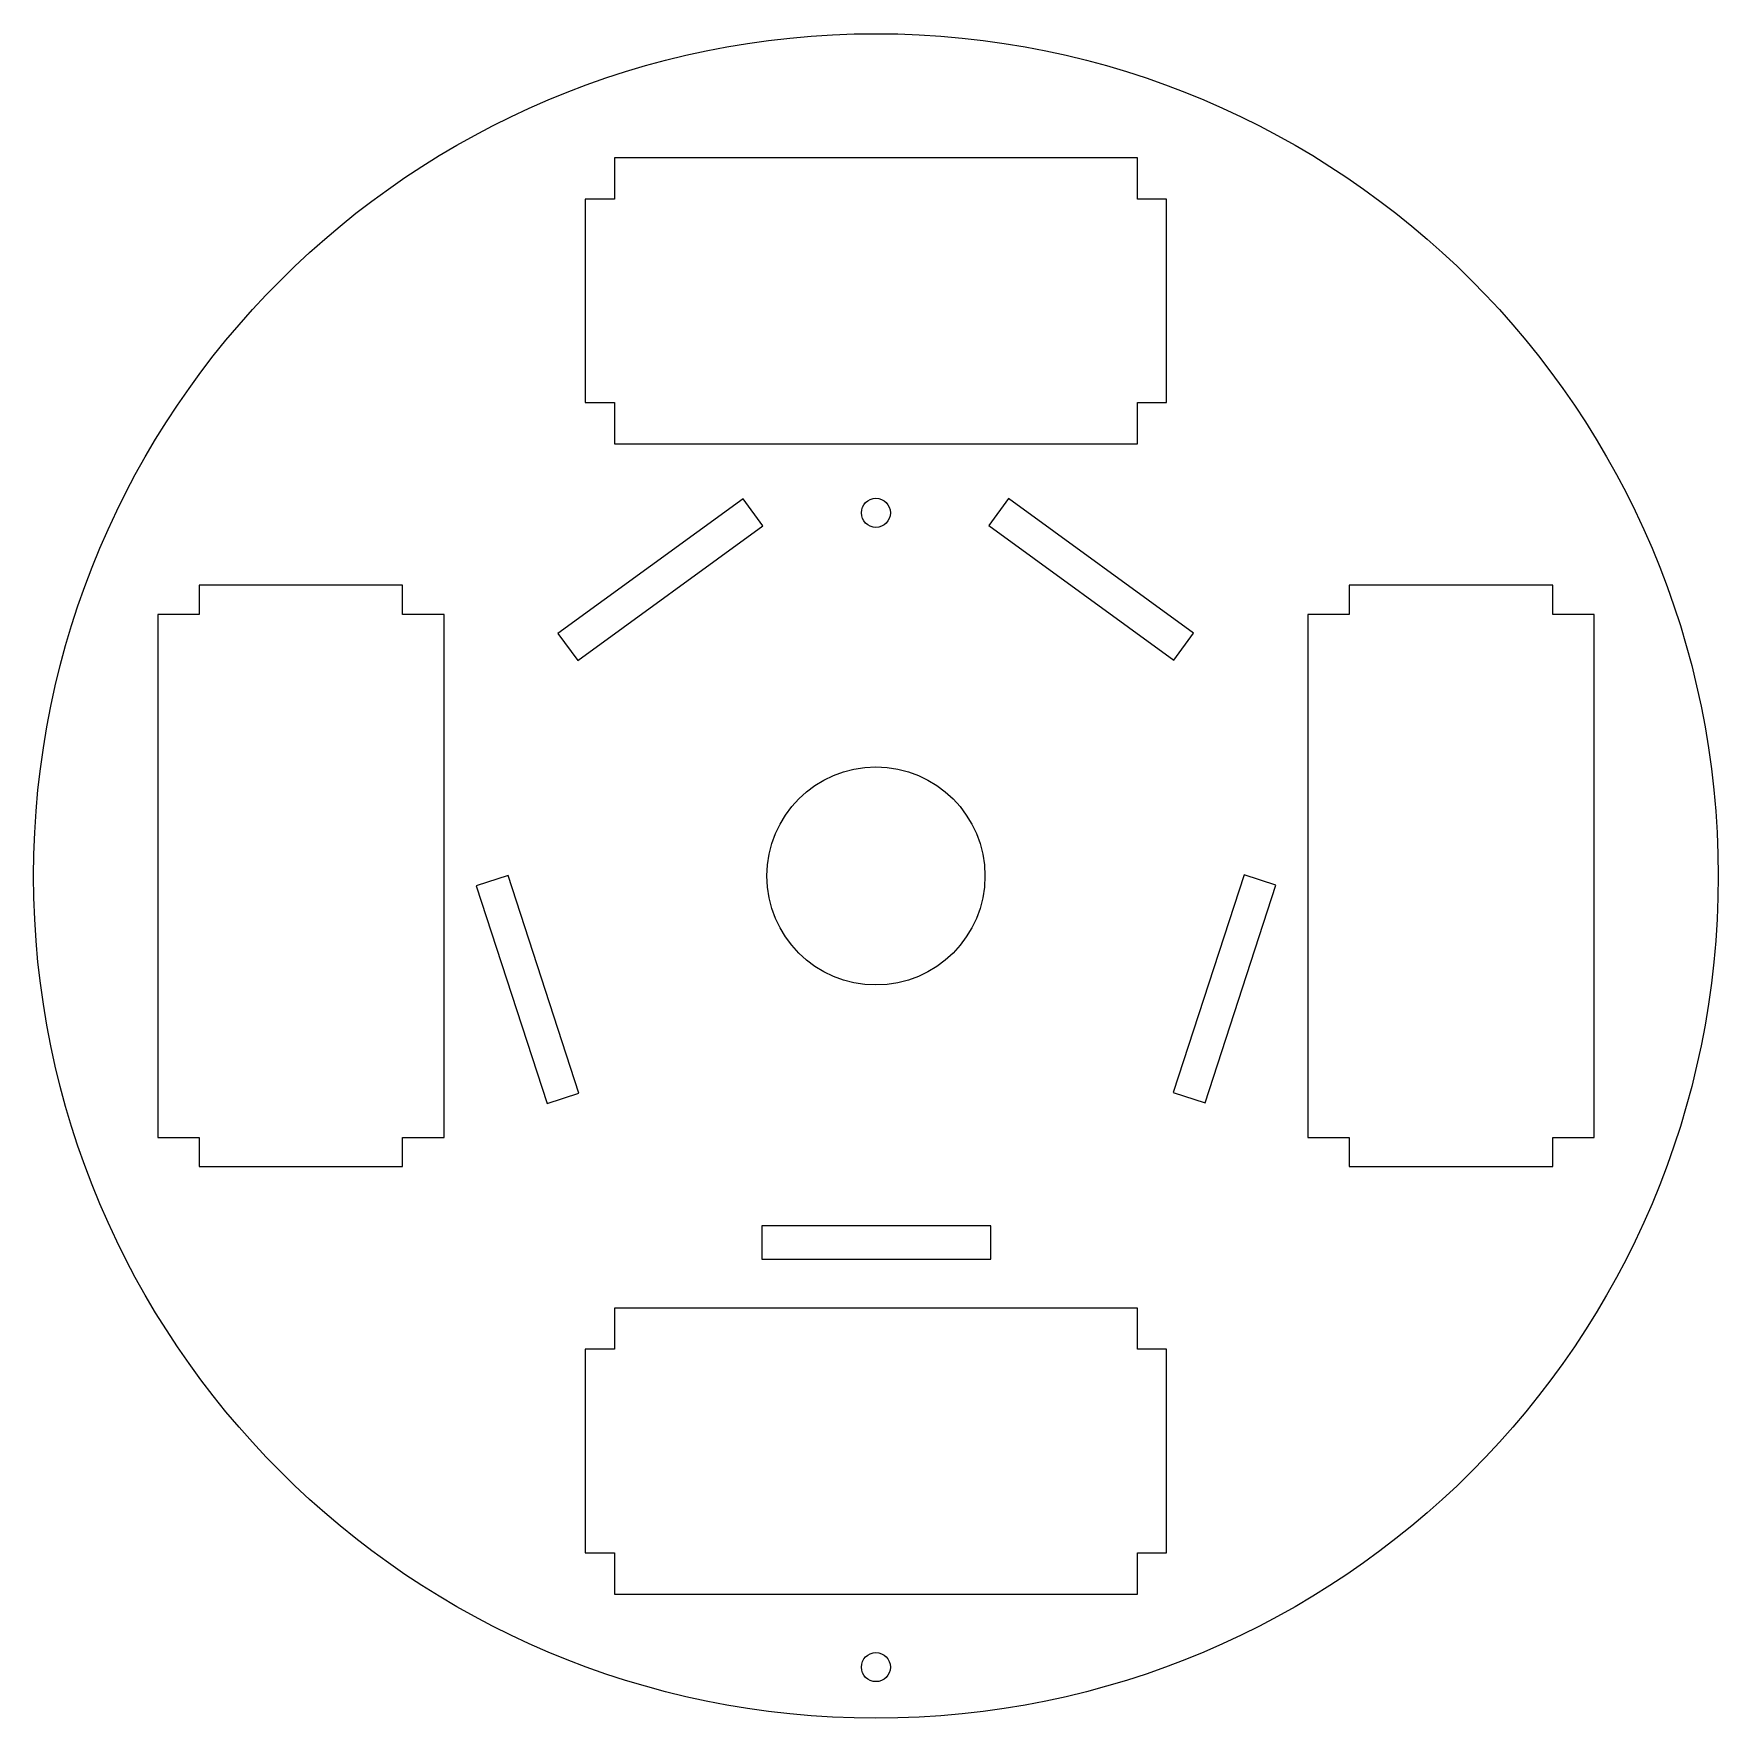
# Model space of a CAD drawing. Header units: inches. Extents: x 0.1 to 11.7, y -11.7 to -0.1.
import ezdxf

# ---------------------------------------------------------------- set-up
doc = ezdxf.new("R2010")
doc.units = ezdxf.units.IN
doc.header["$MEASUREMENT"] = 0

msp = doc.modelspace()

# ---------------------------------------------------------------- linework, layer by layer
at = {"color": 7, "linetype": 'Continuous', "lineweight": 15}
for p, q in [((5.929, -0.961), (4.129, -0.961)), ((4.129, -0.961), (4.129, -1.245)), ((7.729, -0.961), (5.929, -0.961)), ((7.729, -1.245), (7.729, -0.961)), ((4.129, -1.245), (3.929, -1.245)), ((3.929, -1.245), (3.929, -2.645)), ((7.929, -1.245), (7.729, -1.245)), ((7.929, -2.645), (7.929, -1.245)), ((3.929, -2.645), (4.129, -2.645)), ((4.129, -2.645), (4.129, -2.929)), ((7.729, -2.929), (7.729, -2.645)), ((7.729, -2.645), (7.929, -2.645)), ((4.129, -2.929), (5.929, -2.929)), ((5.929, -2.929), (7.729, -2.929)), ((5.015, -3.307), (3.741, -4.233)), ((5.151, -3.493), (5.015, -3.307)), ((6.841, -3.305), (6.706, -3.491)), ((8.115, -4.231), (6.841, -3.305)), ((3.877, -4.419), (5.151, -3.493)), ((6.706, -3.491), (7.98, -4.417)), ((2.672, -3.902), (1.272, -3.902)), ((1.272, -3.902), (1.272, -4.102)), ((2.672, -4.102), (2.672, -3.902)), ((10.586, -3.902), (9.186, -3.902)), ((9.186, -3.902), (9.186, -4.102)), ((10.586, -4.102), (10.586, -3.902)), ((1.272, -4.102), (0.988, -4.102)), ((0.988, -4.102), (0.988, -5.902)), ((2.957, -4.102), (2.672, -4.102)), ((2.957, -5.902), (2.957, -4.102)), ((9.186, -4.102), (8.902, -4.102)), ((8.902, -4.102), (8.902, -5.902)), ((10.871, -4.102), (10.586, -4.102)), ((10.871, -5.902), (10.871, -4.102)), ((3.741, -4.233), (3.877, -4.419)), ((7.98, -4.417), (8.115, -4.231)), ((0.988, -5.902), (0.988, -7.702)), ((2.957, -7.702), (2.957, -5.902)), ((3.398, -5.899), (3.179, -5.97)), ((3.885, -7.396), (3.398, -5.899)), ((8.462, -5.895), (7.975, -7.393)), ((8.681, -5.966), (8.462, -5.895)), ((8.902, -5.902), (8.902, -7.702)), ((10.871, -7.702), (10.871, -5.902)), ((3.179, -5.97), (3.666, -7.467)), ((8.194, -7.464), (8.681, -5.966)), ((3.666, -7.467), (3.885, -7.396)), ((7.975, -7.393), (8.194, -7.464)), ((0.988, -7.702), (1.272, -7.702)), ((1.272, -7.702), (1.272, -7.902)), ((2.672, -7.902), (2.672, -7.702)), ((2.672, -7.702), (2.957, -7.702)), ((8.902, -7.702), (9.186, -7.702)), ((9.186, -7.702), (9.186, -7.902)), ((10.586, -7.902), (10.586, -7.702)), ((10.586, -7.702), (10.871, -7.702)), ((1.272, -7.902), (2.672, -7.902)), ((9.186, -7.902), (10.586, -7.902)), ((5.144, -8.309), (5.144, -8.539)), ((6.719, -8.309), (5.144, -8.309)), ((6.719, -8.539), (6.719, -8.309)), ((5.144, -8.539), (6.719, -8.539)), ((5.929, -8.875), (4.129, -8.875)), ((4.129, -8.875), (4.129, -9.159)), ((7.729, -8.875), (5.929, -8.875)), ((7.729, -9.159), (7.729, -8.875)), ((4.129, -9.159), (3.929, -9.159)), ((3.929, -9.159), (3.929, -10.559)), ((7.929, -9.159), (7.729, -9.159)), ((7.929, -10.559), (7.929, -9.159)), ((3.929, -10.559), (4.129, -10.559)), ((4.129, -10.559), (4.129, -10.843)), ((7.729, -10.843), (7.729, -10.559)), ((7.729, -10.559), (7.929, -10.559)), ((4.129, -10.843), (5.929, -10.843)), ((5.929, -10.843), (7.729, -10.843))]:
    msp.add_line(p, q, dxfattribs=at)
for centre, radius in [((5.929, -5.902), 5.796), ((5.929, -3.403), 0.1), ((5.929, -5.902), 0.75), ((5.929, -11.346), 0.1)]:
    msp.add_circle(centre, radius, dxfattribs=at)

doc.saveas('drawing.dxf')
